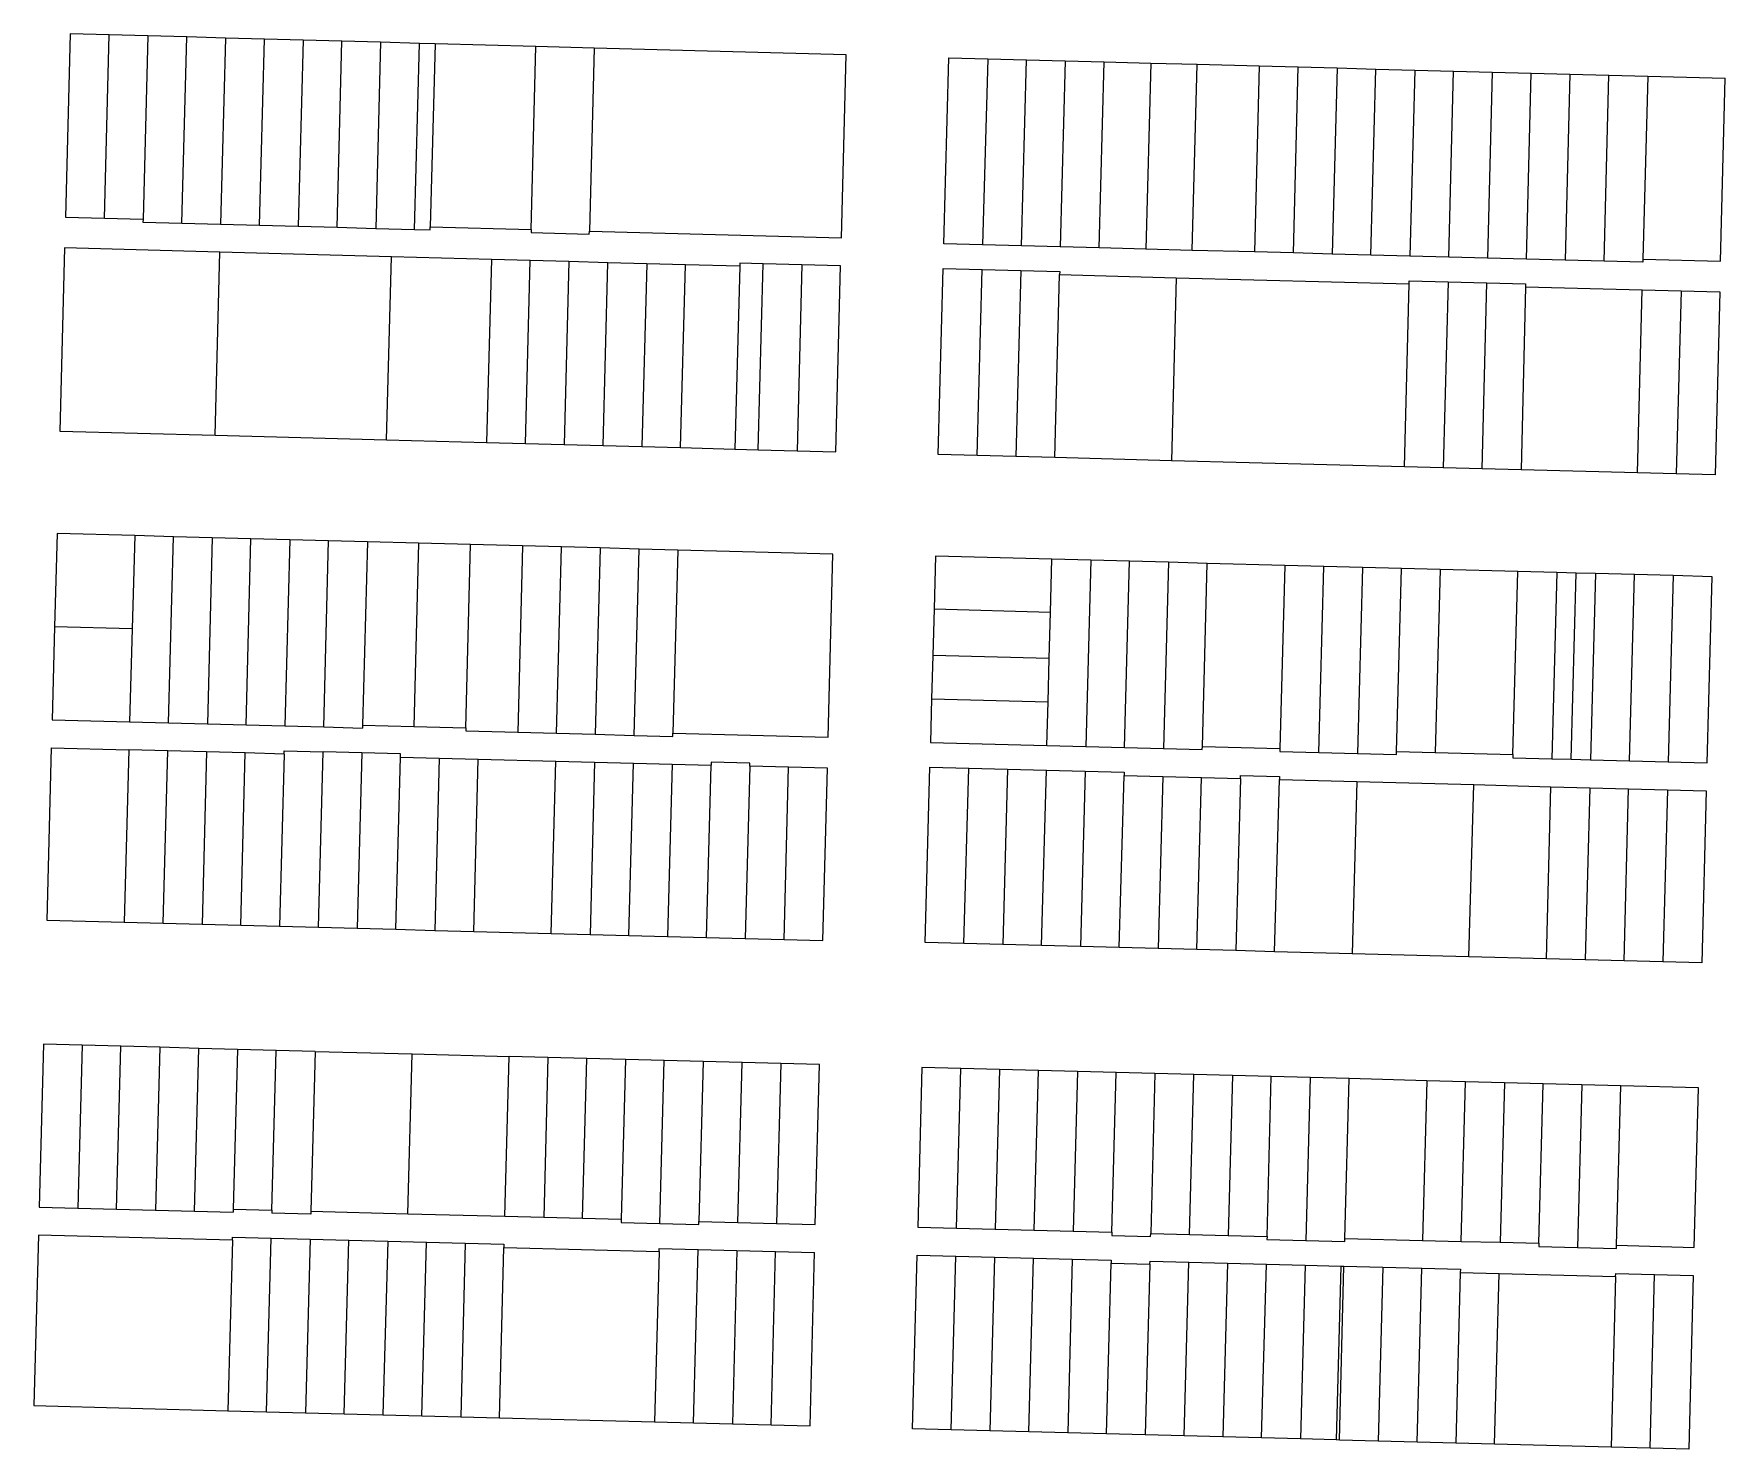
# Model space of a CAD drawing. Header units: inches. Extents: x 486468 to 494399, y 5455955 to 5460553.
# Drawn here: x 488721.9 to 489053.7, y 5457187.2 to 5457464.9 of the extents above; entities that cross this region are included whole.
import ezdxf

# ---------------------------------------------------------------- set-up
doc = ezdxf.new("R2010")
doc.units = ezdxf.units.IN
doc.header["$MEASUREMENT"] = 0
doc.layers.add('ParcelLines', color=10, linetype='Continuous')

msp = doc.modelspace()

# ---------------------------------------------------------------- linework, layer by layer
at = {"layer": 'ParcelLines', "color": 1}
for p, q in [((488729.021, 5457464.888), (488728.071, 5457428.937)), ((488736.671, 5457464.678), (488729.021, 5457464.888)), ((488735.721, 5457428.737), (488736.671, 5457464.678)), ((488744.271, 5457464.468), (488736.671, 5457464.678)), ((488744.271, 5457464.468), (488743.321, 5457428.537)), ((488751.871, 5457464.268), (488744.271, 5457464.468)), ((488750.921, 5457427.737), (488751.871, 5457464.268)), ((488759.471, 5457464.058), (488751.871, 5457464.268)), ((488759.471, 5457464.058), (488758.521, 5457427.537)), ((488767.121, 5457463.848), (488759.471, 5457464.058)), ((488774.721, 5457463.638), (488767.121, 5457463.848)), ((488782.321, 5457463.437), (488774.721, 5457463.638)), ((488781.371, 5457426.927), (488782.321, 5457463.437)), ((488789.921, 5457463.227), (488782.321, 5457463.437)), ((488789.921, 5457463.227), (488788.971, 5457426.717)), ((488797.571, 5457463.017), (488789.921, 5457463.227)), ((488796.571, 5457426.517), (488797.571, 5457463.017)), ((488800.621, 5457462.937), (488797.571, 5457463.017)), ((488800.621, 5457462.937), (488799.621, 5457427.037)), ((488820.371, 5457462.397), (488800.621, 5457462.937)), ((488831.821, 5457462.087), (488820.371, 5457462.397)), ((488831.821, 5457462.087), (488830.871, 5457426.186)), ((488881.27, 5457460.737), (488831.821, 5457462.087)), ((488900.421, 5457423.686), (488901.37, 5457460.186)), ((488901.37, 5457460.186), (488909.02, 5457459.986)), ((488909.02, 5457459.986), (488908.021, 5457423.486)), ((488909.02, 5457459.986), (488916.62, 5457459.786)), ((488915.671, 5457423.286), (488916.62, 5457459.786)), ((488916.62, 5457459.786), (488924.22, 5457459.585)), ((488924.22, 5457459.585), (488923.271, 5457423.086)), ((488924.22, 5457459.585), (488931.87, 5457459.385)), ((488930.921, 5457422.885), (488931.87, 5457459.385)), ((488931.87, 5457459.385), (488941.02, 5457459.146)), ((488941.02, 5457459.146), (488950.12, 5457458.906)), ((488950.12, 5457458.906), (488962.32, 5457458.585)), ((488962.32, 5457458.585), (488961.371, 5457422.085)), ((488962.32, 5457458.585), (488969.97, 5457458.385)), ((488969.02, 5457421.885), (488969.97, 5457458.385)), ((488969.97, 5457458.385), (488977.57, 5457458.185)), ((488977.57, 5457458.185), (488976.62, 5457421.685)), ((488977.57, 5457458.185), (488985.17, 5457457.985)), ((488984.22, 5457421.485), (488985.17, 5457457.985)), ((488985.17, 5457457.985), (488992.82, 5457457.785)), ((488992.82, 5457457.785), (488991.87, 5457421.285)), ((488992.82, 5457457.785), (489000.42, 5457457.585)), ((488999.47, 5457421.085), (489000.42, 5457457.585)), ((489000.42, 5457457.585), (489008.02, 5457457.385)), ((489008.02, 5457457.385), (489007.07, 5457420.885)), ((489008.02, 5457457.385), (489015.67, 5457457.186)), ((489014.72, 5457420.685), (489015.67, 5457457.186)), ((489015.67, 5457457.186), (489023.27, 5457456.986)), ((489023.27, 5457456.986), (489022.32, 5457420.485)), ((489023.27, 5457456.986), (489030.87, 5457456.786)), ((489029.97, 5457420.285), (489030.87, 5457456.786)), ((489030.87, 5457456.786), (489038.52, 5457456.586)), ((489038.52, 5457456.586), (489037.57, 5457420.686)), ((489038.52, 5457456.586), (489053.72, 5457456.186)), ((489052.82, 5457420.287), (489053.72, 5457456.186)), ((488728.071, 5457428.937), (488735.721, 5457428.737)), ((488735.721, 5457428.737), (488743.321, 5457428.537)), ((488750.921, 5457427.737), (488758.521, 5457427.537)), ((488758.521, 5457427.537), (488766.121, 5457427.326)), ((488766.121, 5457427.326), (488773.721, 5457427.126)), ((488773.721, 5457427.126), (488781.371, 5457426.927)), ((488781.371, 5457426.927), (488788.971, 5457426.717)), ((488788.971, 5457426.717), (488796.571, 5457426.517)), ((488796.571, 5457426.517), (488799.621, 5457426.437)), ((488799.621, 5457427.037), (488819.421, 5457426.486)), ((488799.621, 5457426.437), (488799.621, 5457427.037)), ((488819.421, 5457426.486), (488819.421, 5457425.886)), ((488819.421, 5457425.886), (488830.821, 5457425.586)), ((488830.821, 5457425.586), (488830.871, 5457426.186)), ((488908.021, 5457423.486), (488900.421, 5457423.686)), ((488915.671, 5457423.286), (488908.021, 5457423.486)), ((488923.271, 5457423.086), (488915.671, 5457423.286)), ((488727.922, 5457422.886), (488726.972, 5457386.937)), ((488758.371, 5457422.057), (488727.922, 5457422.886)), ((488792.021, 5457421.137), (488758.371, 5457422.057)), ((488811.671, 5457420.606), (488792.021, 5457421.137)), ((488819.271, 5457420.396), (488811.671, 5457420.606)), ((488826.871, 5457420.196), (488819.271, 5457420.396)), ((488834.521, 5457419.986), (488826.871, 5457420.196)), ((488833.571, 5457384.096), (488834.521, 5457419.986)), ((488842.121, 5457419.787), (488834.521, 5457419.986)), ((488860.387, 5457419.887), (488860.371, 5457419.286)), ((488864.971, 5457419.766), (488860.387, 5457419.887)), ((488930.921, 5457422.885), (488923.271, 5457423.086)), ((488940.021, 5457422.645), (488930.921, 5457422.885)), ((488949.171, 5457422.405), (488940.021, 5457422.645)), ((488961.371, 5457422.085), (488949.171, 5457422.405)), ((488969.02, 5457421.885), (488961.371, 5457422.085)), ((488976.62, 5457421.685), (488969.02, 5457421.885)), ((488984.22, 5457421.485), (488976.62, 5457421.685)), ((488991.87, 5457421.285), (488984.22, 5457421.485)), ((488999.47, 5457421.085), (488991.87, 5457421.285)), ((489007.07, 5457420.885), (488999.47, 5457421.085)), ((489014.72, 5457420.685), (489007.07, 5457420.885)), ((489022.32, 5457420.485), (489014.72, 5457420.685)), ((489029.97, 5457420.285), (489022.32, 5457420.485)), ((489037.57, 5457420.686), (489052.82, 5457420.287)), ((488842.121, 5457419.787), (488841.171, 5457383.896)), ((488849.721, 5457419.576), (488842.121, 5457419.787)), ((488848.771, 5457383.696), (488849.721, 5457419.576)), ((488860.371, 5457419.286), (488849.721, 5457419.576)), ((488860.371, 5457419.286), (488859.421, 5457383.416)), ((488864.021, 5457383.286), (488864.971, 5457419.766)), ((488872.571, 5457419.576), (488864.971, 5457419.766)), ((488872.571, 5457419.576), (488871.621, 5457383.086)), ((488880.171, 5457419.386), (488872.571, 5457419.576)), ((488879.221, 5457382.886), (488880.171, 5457419.386)), ((488899.321, 5457382.335), (488900.271, 5457418.836)), ((488900.271, 5457418.836), (488907.921, 5457418.636)), ((488906.971, 5457382.136), (488907.921, 5457418.636)), ((488907.921, 5457418.636), (488915.521, 5457418.436)), ((488915.521, 5457418.436), (488914.571, 5457381.936)), ((488915.521, 5457418.436), (488923.171, 5457418.236)), ((488922.171, 5457381.736), (488923.121, 5457417.636)), ((488923.171, 5457418.236), (488923.121, 5457417.636)), ((488923.121, 5457417.636), (488945.971, 5457417.035)), ((488945.971, 5457417.035), (488945.071, 5457381.135)), ((488945.971, 5457417.035), (488991.72, 5457415.835)), ((488990.771, 5457379.935), (488991.72, 5457415.835)), ((488991.72, 5457416.435), (488999.37, 5457416.235)), ((488991.72, 5457415.835), (488991.72, 5457416.435)), ((488999.37, 5457416.235), (488998.421, 5457379.735)), ((488999.37, 5457416.235), (489006.97, 5457416.035)), ((489006.021, 5457379.536), (489006.97, 5457416.035)), ((489006.97, 5457416.035), (489014.57, 5457415.835)), ((489014.57, 5457415.235), (489013.671, 5457379.336)), ((489014.57, 5457415.835), (489014.57, 5457415.235)), ((489014.57, 5457415.235), (489037.42, 5457414.636)), ((489036.521, 5457378.736), (489037.42, 5457414.636)), ((489037.42, 5457414.636), (489045.07, 5457414.437)), ((489045.07, 5457414.437), (489044.121, 5457378.536)), ((488726.972, 5457386.937), (488757.422, 5457386.126)), ((488757.422, 5457386.126), (488791.072, 5457385.226)), ((488791.072, 5457385.226), (488810.722, 5457384.706)), ((488810.722, 5457384.706), (488818.322, 5457384.506)), ((488818.322, 5457384.506), (488825.922, 5457384.306)), ((488825.922, 5457384.306), (488833.571, 5457384.096)), ((488833.571, 5457384.096), (488841.171, 5457383.896)), ((488841.171, 5457383.896), (488848.771, 5457383.696)), ((488848.771, 5457383.696), (488859.421, 5457383.416)), ((488859.421, 5457383.416), (488864.021, 5457383.286)), ((488864.021, 5457383.286), (488871.621, 5457383.086)), ((488871.621, 5457383.086), (488879.221, 5457382.886)), ((488906.971, 5457382.136), (488899.321, 5457382.335)), ((488914.571, 5457381.936), (488906.971, 5457382.136)), ((488922.171, 5457381.736), (488914.571, 5457381.936)), ((488945.071, 5457381.135), (488922.171, 5457381.736)), ((488990.771, 5457379.935), (488945.071, 5457381.135)), ((488998.421, 5457379.735), (488990.771, 5457379.935)), ((489006.021, 5457379.536), (488998.421, 5457379.735)), ((489013.671, 5457379.336), (489006.021, 5457379.536)), ((489036.521, 5457378.736), (489013.671, 5457379.336)), ((489044.121, 5457378.536), (489036.521, 5457378.736)), ((488726.422, 5457366.836), (488725.942, 5457348.536)), ((488741.672, 5457366.426), (488726.422, 5457366.836)), ((488741.672, 5457366.426), (488741.172, 5457348.136)), ((488749.272, 5457366.226), (488741.672, 5457366.426)), ((488748.272, 5457329.685), (488749.272, 5457366.226)), ((488756.872, 5457366.026), (488749.272, 5457366.226)), ((488756.872, 5457366.026), (488755.922, 5457329.485)), ((488764.472, 5457365.826), (488756.872, 5457366.026)), ((488763.522, 5457329.285), (488764.472, 5457365.826)), ((488772.122, 5457365.626), (488764.472, 5457365.826)), ((488779.722, 5457365.416), (488772.122, 5457365.626)), ((488787.322, 5457365.216), (488779.722, 5457365.416)), ((488797.372, 5457364.946), (488787.322, 5457365.216)), ((488807.572, 5457364.676), (488797.372, 5457364.946)), ((488806.638, 5457328.741), (488807.572, 5457364.676)), ((488817.772, 5457364.406), (488807.572, 5457364.676)), ((488825.422, 5457364.206), (488817.772, 5457364.406)), ((488833.022, 5457364.005), (488825.422, 5457364.206)), ((488840.622, 5457363.806), (488833.022, 5457364.005)), ((488848.222, 5457363.606), (488840.622, 5457363.806)), ((488898.776, 5457362.397), (488898.493, 5457352.048)), ((488921.628, 5457361.795), (488898.776, 5457362.397)), ((488921.35, 5457351.446), (488921.628, 5457361.795)), ((488929.247, 5457361.594), (488921.628, 5457361.795)), ((488929.247, 5457361.594), (488928.264, 5457325.069)), ((488936.866, 5457361.393), (488929.247, 5457361.594)), ((488935.883, 5457324.868), (488936.866, 5457361.393)), ((488944.485, 5457361.192), (488936.866, 5457361.393)), ((488944.485, 5457361.192), (488943.502, 5457324.667)), ((488952.104, 5457360.991), (488944.485, 5457361.192)), ((488951.138, 5457325.075), (488952.104, 5457360.991)), ((488967.342, 5457360.589), (488952.104, 5457360.991)), ((488967.342, 5457360.589), (488966.376, 5457324.674)), ((488974.961, 5457360.388), (488967.342, 5457360.589)), ((488973.978, 5457323.864), (488974.961, 5457360.388)), ((488982.58, 5457360.187), (488974.961, 5457360.388)), ((488982.58, 5457360.187), (488981.597, 5457323.663)), ((488990.199, 5457359.986), (488982.58, 5457360.187)), ((488989.233, 5457324.071), (488990.199, 5457359.986)), ((488997.818, 5457359.785), (488990.199, 5457359.986)), ((488997.818, 5457359.785), (488996.852, 5457323.87)), ((489013.056, 5457359.383), (488997.818, 5457359.785)), ((489012.09, 5457323.469), (489013.056, 5457359.383)), ((489020.676, 5457359.182), (489013.056, 5457359.383)), ((489020.676, 5457359.182), (489019.692, 5457322.659)), ((489024.485, 5457359.082), (489020.676, 5457359.182)), ((489023.502, 5457322.558), (489024.485, 5457359.082)), ((489028.295, 5457358.981), (489024.485, 5457359.082)), ((489028.295, 5457358.981), (489027.311, 5457322.458)), ((489035.914, 5457358.78), (489028.295, 5457358.981)), ((489034.93, 5457322.257), (489035.914, 5457358.78)), ((489043.533, 5457358.579), (489035.914, 5457358.78)), ((489043.533, 5457358.579), (489042.549, 5457322.056)), ((489051.152, 5457358.378), (489043.533, 5457358.579)), ((489050.168, 5457321.855), (489051.152, 5457358.378)), ((488898.493, 5457352.048), (488898.247, 5457342.917)), ((488898.493, 5457352.048), (488921.35, 5457351.446)), ((488921.104, 5457342.315), (488921.35, 5457351.446)), ((488725.942, 5457348.536), (488725.472, 5457330.286)), ((488741.172, 5457348.136), (488725.942, 5457348.536)), ((488741.172, 5457348.136), (488740.672, 5457329.886)), ((488898.247, 5457342.917), (488898.018, 5457334.395)), ((488921.104, 5457342.315), (488898.247, 5457342.917)), ((488920.875, 5457333.792), (488921.104, 5457342.315)), ((488898.018, 5457334.395), (488897.788, 5457325.872)), ((488898.018, 5457334.395), (488920.875, 5457333.792)), ((488920.645, 5457325.27), (488920.875, 5457333.792)), ((488725.472, 5457330.286), (488740.672, 5457329.886)), ((488740.672, 5457329.886), (488748.272, 5457329.685)), ((488748.272, 5457329.685), (488755.922, 5457329.485)), ((488755.922, 5457329.485), (488763.522, 5457329.285)), ((488763.522, 5457329.285), (488771.122, 5457329.085)), ((488771.122, 5457329.085), (488778.772, 5457328.886)), ((488778.772, 5457328.886), (488786.356, 5457328.686)), ((488786.372, 5457329.272), (488786.356, 5457328.686)), ((488786.372, 5457329.272), (488796.421, 5457329.009)), ((488806.622, 5457328.116), (488816.822, 5457327.845)), ((488816.822, 5457327.845), (488824.422, 5457327.645)), ((488824.422, 5457327.645), (488832.022, 5457327.445)), ((488832.022, 5457327.445), (488839.672, 5457327.236)), ((488839.672, 5457327.236), (488847.272, 5457327.036)), ((488847.272, 5457327.036), (488847.272, 5457327.686)), ((488725.307, 5457324.777), (488724.423, 5457290.985)), ((488725.307, 5457324.777), (488740.522, 5457324.386)), ((488740.522, 5457324.386), (488739.623, 5457290.585)), ((488748.172, 5457324.185), (488740.522, 5457324.386)), ((488747.273, 5457290.385), (488748.172, 5457324.185)), ((488755.772, 5457323.985), (488748.172, 5457324.185)), ((488755.772, 5457323.985), (488754.873, 5457290.185)), ((488763.372, 5457323.785), (488755.772, 5457323.985)), ((488762.473, 5457289.985), (488763.372, 5457323.785)), ((488770.972, 5457323.585), (488763.372, 5457323.785)), ((488770.972, 5457323.585), (488770.992, 5457324.195)), ((488770.992, 5457324.195), (488778.622, 5457323.986)), ((488777.723, 5457289.586), (488778.622, 5457323.986)), ((488786.222, 5457323.786), (488778.622, 5457323.986)), ((488786.222, 5457323.786), (488785.323, 5457289.386)), ((488897.788, 5457325.872), (488920.645, 5457325.27)), ((488920.645, 5457325.27), (488928.264, 5457325.069)), ((488928.264, 5457325.069), (488935.883, 5457324.868)), ((488935.883, 5457324.868), (488943.502, 5457324.667)), ((488943.502, 5457324.667), (488951.121, 5457324.466)), ((488951.121, 5457324.466), (488951.138, 5457325.075)), ((488951.138, 5457325.075), (488966.376, 5457324.674)), ((488973.978, 5457323.864), (488981.597, 5457323.663)), ((488981.597, 5457323.663), (488989.216, 5457323.462)), ((488989.216, 5457323.462), (488989.233, 5457324.071)), ((488989.233, 5457324.071), (488996.852, 5457323.87)), ((488996.852, 5457323.87), (489012.125, 5457323.468)), ((488770.972, 5457323.585), (488770.073, 5457289.786)), ((488792.923, 5457289.185), (488793.822, 5457322.986)), ((488793.822, 5457322.986), (488801.422, 5457322.786)), ((488801.422, 5457322.786), (488800.523, 5457288.985)), ((488801.422, 5457322.786), (488809.072, 5457322.586)), ((488808.173, 5457288.785), (488809.072, 5457322.586)), ((488809.072, 5457322.586), (488824.272, 5457322.185)), ((488823.373, 5457288.385), (488824.272, 5457322.185)), ((488824.272, 5457322.185), (488831.872, 5457321.985)), ((488831.872, 5457321.985), (488831.023, 5457288.185)), ((488831.872, 5457321.985), (488839.522, 5457321.786)), ((488838.622, 5457287.986), (488839.522, 5457321.786)), ((488839.522, 5457321.786), (488847.122, 5457321.586)), ((488847.122, 5457321.586), (488846.222, 5457287.786)), ((488847.122, 5457321.586), (488854.772, 5457321.386)), ((488853.822, 5457287.586), (488854.772, 5457321.386)), ((488854.772, 5457321.986), (488854.772, 5457321.386)), ((488862.372, 5457321.786), (488854.772, 5457321.986)), ((488862.372, 5457321.186), (488861.472, 5457287.386)), ((488862.372, 5457321.186), (488862.372, 5457321.786)), ((488869.972, 5457320.986), (488862.372, 5457321.186)), ((488869.072, 5457287.186), (488869.972, 5457320.986)), ((488896.73, 5457286.604), (488897.657, 5457320.999)), ((488897.657, 5457320.999), (488905.326, 5457320.797)), ((488904.349, 5457286.404), (488905.326, 5457320.797)), ((488905.326, 5457320.797), (488912.926, 5457320.597)), ((488912.926, 5457320.597), (488911.968, 5457286.203)), ((488912.926, 5457320.597), (488920.576, 5457320.395)), ((488919.587, 5457286.002), (488920.576, 5457320.395)), ((488920.576, 5457320.395), (488928.176, 5457320.195)), ((489019.692, 5457322.659), (489023.502, 5457322.558)), ((489023.502, 5457322.558), (489027.311, 5457322.458)), ((489027.311, 5457322.458), (489034.93, 5457322.257)), ((489034.93, 5457322.257), (489042.549, 5457322.056)), ((489042.549, 5457322.056), (489050.168, 5457321.855)), ((488928.176, 5457320.195), (488927.206, 5457285.802)), ((488928.176, 5457320.195), (488935.792, 5457319.994)), ((488934.825, 5457285.601), (488935.775, 5457319.385)), ((488935.792, 5457319.994), (488935.775, 5457319.385)), ((488935.775, 5457319.385), (488943.355, 5457319.185)), ((488943.355, 5457319.185), (488942.444, 5457285.4)), ((488943.355, 5457319.185), (488950.974, 5457318.984)), ((488950.063, 5457285.2), (488950.974, 5457318.984)), ((488950.974, 5457318.984), (488958.625, 5457318.782)), ((488958.625, 5457318.782), (488957.682, 5457284.999)), ((488958.625, 5457318.782), (488958.642, 5457319.392)), ((488958.642, 5457319.392), (488966.293, 5457319.19)), ((488965.301, 5457284.798), (488966.275, 5457318.581)), ((488966.293, 5457319.19), (488966.275, 5457318.581)), ((488966.275, 5457318.581), (488981.475, 5457318.18)), ((488981.475, 5457318.18), (488980.539, 5457284.397)), ((488981.475, 5457318.18), (489004.375, 5457317.576)), ((489003.397, 5457283.795), (489004.375, 5457317.576)), ((489004.375, 5457317.576), (489019.545, 5457317.176)), ((489018.635, 5457283.394), (489019.545, 5457317.176)), ((489019.545, 5457317.176), (489027.164, 5457316.976)), ((489027.164, 5457316.976), (489026.254, 5457283.193)), ((489027.164, 5457316.976), (489034.783, 5457316.775)), ((489033.873, 5457282.992), (489034.783, 5457316.775)), ((489034.783, 5457316.775), (489042.402, 5457316.574)), ((489042.402, 5457316.574), (489041.492, 5457282.792)), ((489042.402, 5457316.574), (489050.02, 5457316.373)), ((489050.02, 5457316.373), (489049.111, 5457282.591)), ((488724.423, 5457290.985), (488739.623, 5457290.585)), ((488739.623, 5457290.585), (488747.273, 5457290.385)), ((488747.273, 5457290.385), (488754.873, 5457290.185)), ((488754.873, 5457290.185), (488762.473, 5457289.985)), ((488762.473, 5457289.985), (488770.073, 5457289.786)), ((488770.073, 5457289.786), (488777.723, 5457289.586)), ((488777.723, 5457289.586), (488785.323, 5457289.386)), ((488785.323, 5457289.386), (488792.923, 5457289.185)), ((488792.923, 5457289.185), (488800.523, 5457288.985)), ((488800.523, 5457288.985), (488808.173, 5457288.785)), ((488808.173, 5457288.785), (488823.373, 5457288.385)), ((488823.373, 5457288.385), (488831.023, 5457288.185)), ((488831.023, 5457288.185), (488838.622, 5457287.986)), ((488838.622, 5457287.986), (488846.222, 5457287.786)), ((488846.222, 5457287.786), (488853.822, 5457287.586)), ((488853.822, 5457287.586), (488861.472, 5457287.386)), ((488861.472, 5457287.386), (488869.072, 5457287.186)), ((488904.349, 5457286.404), (488896.73, 5457286.604)), ((488911.968, 5457286.203), (488904.349, 5457286.404)), ((488919.587, 5457286.002), (488911.968, 5457286.203)), ((488927.206, 5457285.802), (488919.587, 5457286.002)), ((488934.825, 5457285.601), (488927.206, 5457285.802)), ((488942.444, 5457285.4), (488934.825, 5457285.601)), ((488950.063, 5457285.2), (488942.444, 5457285.4)), ((488957.682, 5457284.999), (488950.063, 5457285.2)), ((488965.301, 5457284.798), (488957.682, 5457284.999)), ((488980.539, 5457284.397), (488965.301, 5457284.798)), ((489003.397, 5457283.795), (488980.539, 5457284.397)), ((489018.635, 5457283.394), (489003.397, 5457283.795)), ((489026.254, 5457283.193), (489018.635, 5457283.394)), ((489033.873, 5457282.992), (489026.254, 5457283.193)), ((489041.492, 5457282.792), (489033.873, 5457282.992)), ((489049.111, 5457282.591), (489041.492, 5457282.792)), ((488723.773, 5457266.635), (488722.923, 5457234.684)), ((488731.373, 5457266.435), (488723.773, 5457266.635)), ((488731.373, 5457266.435), (488730.523, 5457234.484)), ((488738.973, 5457266.235), (488731.373, 5457266.435)), ((488738.123, 5457234.284), (488738.973, 5457266.235)), ((488746.623, 5457266.035), (488738.973, 5457266.235)), ((488746.623, 5457266.035), (488745.723, 5457234.084)), ((488754.223, 5457265.835), (488746.623, 5457266.035)), ((488753.373, 5457233.884), (488754.223, 5457265.835)), ((488761.823, 5457265.634), (488754.223, 5457265.835)), ((488761.823, 5457265.634), (488760.993, 5457234.285)), ((488769.423, 5457265.435), (488761.823, 5457265.634)), ((488777.073, 5457265.235), (488769.423, 5457265.435)), ((488777.073, 5457265.235), (488776.239, 5457233.883)), ((488777.073, 5457265.235), (488796.098, 5457264.735)), ((488795.256, 5457233.384), (488796.098, 5457264.735)), ((488796.098, 5457264.735), (488815.123, 5457264.235)), ((488814.273, 5457232.885), (488815.123, 5457264.235)), ((488822.723, 5457264.035), (488815.123, 5457264.235)), ((488822.723, 5457264.035), (488821.923, 5457232.685)), ((488830.373, 5457263.835), (488822.723, 5457264.035)), ((488829.523, 5457232.485), (488830.373, 5457263.835)), ((488837.973, 5457263.636), (488830.373, 5457263.835)), ((488837.973, 5457263.636), (488837.123, 5457232.286)), ((488845.573, 5457263.436), (488837.973, 5457263.636)), ((488844.723, 5457231.486), (488845.573, 5457263.436)), ((488853.173, 5457263.236), (488845.573, 5457263.436)), ((488853.173, 5457263.236), (488852.373, 5457231.886)), ((488860.823, 5457263.036), (488853.173, 5457263.236)), ((488859.973, 5457231.686), (488860.823, 5457263.036)), ((488868.423, 5457262.836), (488860.823, 5457263.036)), ((488868.423, 5457262.836), (488867.573, 5457231.485)), ((488902.923, 5457230.535), (488903.772, 5457261.885)), ((488911.372, 5457261.686), (488903.772, 5457261.885)), ((488911.372, 5457261.686), (488910.523, 5457230.335)), ((488918.972, 5457261.486), (488911.372, 5457261.686)), ((488918.173, 5457230.136), (488918.972, 5457261.486)), ((488926.622, 5457261.286), (488918.972, 5457261.486)), ((488926.622, 5457261.286), (488925.773, 5457229.936)), ((488934.222, 5457261.086), (488926.622, 5457261.286)), ((488933.373, 5457229.736), (488934.222, 5457261.086)), ((488941.822, 5457260.886), (488934.222, 5457261.086)), ((488941.822, 5457260.886), (488941.023, 5457229.536)), ((488949.472, 5457260.686), (488941.822, 5457260.886)), ((488948.623, 5457229.336), (488949.472, 5457260.686)), ((488957.072, 5457260.486), (488949.472, 5457260.686)), ((488957.072, 5457260.486), (488956.222, 5457229.136)), ((488964.672, 5457260.286), (488957.072, 5457260.486)), ((488963.872, 5457228.936), (488964.672, 5457260.286)), ((488972.322, 5457260.086), (488964.672, 5457260.286)), ((488972.322, 5457260.086), (488971.472, 5457228.136)), ((488979.922, 5457259.886), (488972.322, 5457260.086)), ((488979.072, 5457228.536), (488979.922, 5457259.886)), ((488995.172, 5457259.487), (488979.922, 5457259.886)), ((489002.772, 5457259.287), (488995.172, 5457259.487)), ((489010.422, 5457259.087), (489002.772, 5457259.287)), ((489018.022, 5457258.887), (489010.422, 5457259.087)), ((489017.172, 5457227.587), (489018.022, 5457258.887)), ((489025.622, 5457258.687), (489018.022, 5457258.887)), ((489025.622, 5457258.687), (489024.772, 5457226.737)), ((489033.272, 5457258.487), (489025.622, 5457258.687)), ((489032.422, 5457227.187), (489033.272, 5457258.487)), ((488722.923, 5457234.684), (488730.523, 5457234.484)), ((488730.523, 5457234.484), (488738.123, 5457234.284)), ((488738.123, 5457234.284), (488745.723, 5457234.084)), ((488745.723, 5457234.084), (488753.373, 5457233.884)), ((488760.993, 5457234.285), (488760.973, 5457233.685)), ((488760.993, 5457234.285), (488768.573, 5457234.085)), ((488768.573, 5457234.085), (488768.573, 5457233.485)), ((488753.373, 5457233.884), (488760.973, 5457233.685)), ((488776.223, 5457233.285), (488768.573, 5457233.485)), ((488776.239, 5457233.883), (488776.223, 5457233.285)), ((488776.239, 5457233.883), (488795.256, 5457233.384)), ((488795.256, 5457233.384), (488814.273, 5457232.885)), ((488814.273, 5457232.885), (488821.923, 5457232.685)), ((488821.923, 5457232.685), (488829.523, 5457232.485)), ((488829.523, 5457232.485), (488837.123, 5457232.286)), ((488844.723, 5457231.486), (488852.323, 5457231.286)), ((488852.323, 5457231.286), (488852.373, 5457231.886)), ((488852.373, 5457231.886), (488859.973, 5457231.686)), ((488859.973, 5457231.686), (488867.573, 5457231.485)), ((488722.774, 5457229.184), (488721.874, 5457195.734)), ((488760.823, 5457228.185), (488722.774, 5457229.184)), ((488760.823, 5457228.185), (488759.924, 5457194.734)), ((488767.524, 5457194.534), (488768.473, 5457228.585)), ((488768.473, 5457228.585), (488776.073, 5457228.385)), ((488776.073, 5457228.385), (488775.174, 5457194.334)), ((488776.073, 5457228.385), (488783.673, 5457228.185)), ((488782.774, 5457194.134), (488783.673, 5457228.185)), ((488783.673, 5457228.185), (488791.323, 5457227.985)), ((488791.323, 5457227.985), (488790.374, 5457193.934)), ((488791.323, 5457227.985), (488798.923, 5457227.785)), ((488798.024, 5457193.734), (488798.923, 5457227.785)), ((488798.923, 5457227.785), (488806.523, 5457227.585)), ((488806.523, 5457227.585), (488805.624, 5457193.534)), ((488806.523, 5457227.585), (488814.123, 5457227.385)), ((488814.123, 5457227.385), (488814.123, 5457226.785)), ((488902.923, 5457230.535), (488910.523, 5457230.335)), ((488910.523, 5457230.335), (488918.173, 5457230.136)), ((488918.173, 5457230.136), (488925.773, 5457229.936)), ((488925.773, 5457229.936), (488933.373, 5457229.736)), ((488933.373, 5457229.736), (488933.373, 5457229.136)), ((488933.373, 5457229.136), (488940.973, 5457228.936)), ((488940.973, 5457228.936), (488941.023, 5457229.536)), ((488941.023, 5457229.536), (488948.623, 5457229.336)), ((488948.623, 5457229.336), (488956.222, 5457229.136)), ((488956.222, 5457229.136), (488963.872, 5457228.936)), ((488971.472, 5457228.136), (488979.072, 5457227.936)), ((488979.072, 5457228.536), (488994.322, 5457228.157)), ((488979.072, 5457227.936), (488979.072, 5457228.536)), ((488994.322, 5457228.157), (489001.922, 5457227.967)), ((489001.922, 5457227.967), (489009.572, 5457227.777)), ((489009.572, 5457227.777), (489017.172, 5457227.587)), ((488813.224, 5457193.334), (488814.123, 5457226.785)), ((488814.123, 5457226.785), (488844.573, 5457225.986)), ((488844.573, 5457225.986), (488843.673, 5457192.535)), ((488851.323, 5457192.335), (488852.223, 5457226.386)), ((488852.223, 5457226.386), (488859.823, 5457226.186)), ((488859.823, 5457226.186), (488858.923, 5457192.135)), ((488859.823, 5457226.186), (488867.423, 5457225.985)), ((488866.523, 5457191.935), (488867.423, 5457225.985)), ((488867.423, 5457225.985), (488875.073, 5457225.785)), ((488874.173, 5457191.735), (488875.073, 5457225.785)), ((488901.873, 5457190.985), (488902.773, 5457225.085)), ((488902.773, 5457225.085), (488910.373, 5457224.885)), ((488910.373, 5457224.885), (488909.473, 5457190.785)), ((488910.373, 5457224.885), (488918.023, 5457224.686)), ((488917.123, 5457190.586), (488918.023, 5457224.686)), ((488918.023, 5457224.686), (488925.623, 5457224.486)), ((488925.623, 5457224.486), (488924.723, 5457190.386)), ((488925.623, 5457224.486), (488933.223, 5457224.286)), ((488933.223, 5457224.286), (488933.223, 5457223.686)), ((489024.772, 5457226.737), (489032.405, 5457226.536)), ((489032.405, 5457226.536), (489032.422, 5457227.187)), ((488932.323, 5457190.186), (488933.223, 5457223.686)), ((488933.223, 5457223.686), (488940.823, 5457223.486)), ((488940.823, 5457223.486), (488939.923, 5457189.986)), ((488947.573, 5457189.786), (488948.473, 5457223.886)), ((488948.473, 5457223.886), (488956.073, 5457223.686)), ((488956.073, 5457223.686), (488955.173, 5457189.586)), ((488956.073, 5457223.686), (488963.722, 5457223.486)), ((488962.773, 5457189.386), (488963.722, 5457223.486)), ((488963.722, 5457223.486), (488971.322, 5457223.286)), ((488971.322, 5457223.286), (488970.423, 5457189.186)), ((488971.322, 5457223.286), (488978.322, 5457223.106)), ((488978.023, 5457188.986), (488978.922, 5457223.086)), ((488978.322, 5457223.106), (488978.922, 5457223.086)), ((488978.922, 5457223.086), (488986.572, 5457222.886)), ((488986.572, 5457222.886), (488985.623, 5457188.786)), ((488986.572, 5457222.886), (488994.172, 5457222.687)), ((488993.273, 5457188.586), (488994.172, 5457222.687)), ((488994.172, 5457222.687), (489001.772, 5457222.487)), ((489001.756, 5457221.878), (489000.873, 5457188.387)), ((489001.772, 5457222.487), (489001.756, 5457221.878)), ((489001.756, 5457221.878), (489009.372, 5457221.687)), ((489008.473, 5457188.188), (489009.372, 5457221.687)), ((489009.372, 5457221.687), (489032.222, 5457221.087)), ((489032.222, 5457221.087), (489031.322, 5457187.588)), ((489038.972, 5457187.388), (489039.872, 5457221.488)), ((489039.872, 5457221.488), (489047.472, 5457221.288)), ((489047.472, 5457221.288), (489046.572, 5457187.188)), ((488721.874, 5457195.734), (488759.924, 5457194.734)), ((488759.924, 5457194.734), (488767.524, 5457194.534)), ((488767.524, 5457194.534), (488775.174, 5457194.334)), ((488775.174, 5457194.334), (488782.774, 5457194.134)), ((488782.774, 5457194.134), (488790.374, 5457193.934)), ((488790.374, 5457193.934), (488798.024, 5457193.734)), ((488798.024, 5457193.734), (488805.624, 5457193.534)), ((488805.624, 5457193.534), (488813.224, 5457193.334)), ((488813.224, 5457193.334), (488843.673, 5457192.535)), ((488843.673, 5457192.535), (488851.323, 5457192.335)), ((488851.323, 5457192.335), (488858.923, 5457192.135)), ((488858.923, 5457192.135), (488866.523, 5457191.935)), ((488866.523, 5457191.935), (488874.173, 5457191.735)), ((488901.873, 5457190.985), (488894.273, 5457191.185)), ((488909.473, 5457190.785), (488901.873, 5457190.985)), ((488917.123, 5457190.586), (488909.473, 5457190.785)), ((488924.723, 5457190.386), (488917.123, 5457190.586)), ((488932.323, 5457190.186), (488924.723, 5457190.386)), ((488939.923, 5457189.986), (488932.323, 5457190.186)), ((488947.573, 5457189.786), (488939.923, 5457189.986)), ((488955.173, 5457189.586), (488947.573, 5457189.786)), ((488962.773, 5457189.386), (488955.173, 5457189.586)), ((488970.423, 5457189.186), (488962.773, 5457189.386)), ((488977.423, 5457189.006), (488970.423, 5457189.186)), ((488978.023, 5457188.986), (488977.423, 5457189.006)), ((488985.623, 5457188.786), (488978.023, 5457188.986)), ((488993.273, 5457188.586), (488985.623, 5457188.786)), ((489000.873, 5457188.387), (488993.273, 5457188.586)), ((489008.473, 5457188.188), (489000.873, 5457188.387)), ((489031.322, 5457187.588), (489008.473, 5457188.188)), ((489038.972, 5457187.388), (489031.322, 5457187.588)), ((489046.572, 5457187.188), (489038.972, 5457187.388))]:
    msp.add_line(p, q, dxfattribs=at)
for points in [[(488766.121, 5457427.326), (488766.121, 5457427.336), (488767.121, 5457463.838), (488767.121, 5457463.848)], [(488774.721, 5457463.638), (488773.721, 5457427.136), (488773.721, 5457427.126)], [(488819.421, 5457426.486), (488820.371, 5457462.387), (488820.371, 5457462.397)], [(488830.871, 5457426.186), (488880.321, 5457424.836), (488881.27, 5457460.737)], [(488941.02, 5457459.146), (488941.02, 5457459.136), (488940.021, 5457422.645)], [(488949.171, 5457422.405), (488949.171, 5457422.435), (488950.12, 5457458.886), (488950.12, 5457458.906)], [(488743.321, 5457428.537), (488743.271, 5457427.937), (488750.921, 5457427.737)], [(488757.422, 5457386.126), (488757.422, 5457386.136), (488758.371, 5457422.037), (488758.371, 5457422.057)], [(488791.072, 5457385.226), (488791.072, 5457385.236), (488792.021, 5457421.137)], [(488811.671, 5457420.606), (488811.671, 5457420.586), (488810.722, 5457384.706)], [(488818.322, 5457384.506), (488819.271, 5457420.386), (488819.271, 5457420.396)], [(488826.871, 5457420.196), (488826.871, 5457420.186), (488825.922, 5457384.306)], [(489037.57, 5457420.686), (489037.57, 5457420.086), (489029.97, 5457420.285)], [(489045.07, 5457414.437), (489052.67, 5457414.237), (489051.77, 5457378.337), (489044.121, 5457378.536)], [(488772.122, 5457365.626), (488772.122, 5457365.586), (488771.122, 5457329.085)], [(488778.772, 5457328.886), (488779.722, 5457365.386), (488779.722, 5457365.416)], [(488787.322, 5457365.216), (488787.322, 5457365.186), (488786.372, 5457329.272)], [(488797.372, 5457364.946), (488797.372, 5457364.936), (488796.421, 5457329.009)], [(488817.772, 5457364.406), (488817.772, 5457364.386), (488816.822, 5457327.885), (488816.822, 5457327.845)], [(488824.422, 5457327.645), (488824.422, 5457327.685), (488825.422, 5457364.186), (488825.422, 5457364.206)], [(488833.022, 5457364.005), (488833.022, 5457363.985), (488832.022, 5457327.485), (488832.022, 5457327.445)], [(488839.672, 5457327.236), (488840.622, 5457363.786), (488840.622, 5457363.806)], [(488848.222, 5457363.606), (488848.222, 5457363.586), (488847.272, 5457327.686)], [(488847.272, 5457327.686), (488877.722, 5457326.886), (488878.672, 5457362.786), (488848.222, 5457363.606)], [(488796.421, 5457329.009), (488806.638, 5457328.741), (488806.622, 5457328.116)], [(488793.822, 5457322.986), (488793.822, 5457323.586), (488786.222, 5457323.786)], [(488966.376, 5457324.674), (488966.359, 5457324.065), (488973.978, 5457323.864)], [(488869.072, 5457287.186), (488876.672, 5457286.986), (488877.572, 5457320.786), (488869.972, 5457320.986)], [(489012.09, 5457323.469), (489012.073, 5457322.86), (489019.692, 5457322.659)], [(488768.573, 5457234.085), (488768.589, 5457234.085), (488769.423, 5457265.435)], [(488867.573, 5457231.485), (488875.173, 5457231.285), (488876.023, 5457262.635), (488868.423, 5457262.836)], [(488903.772, 5457261.885), (488896.122, 5457262.085), (488895.323, 5457230.735), (488902.923, 5457230.535)], [(488995.172, 5457259.487), (488994.322, 5457228.187), (488994.322, 5457228.157)], [(489001.922, 5457227.967), (489001.922, 5457227.987), (489002.772, 5457259.287)], [(489010.422, 5457259.087), (489009.572, 5457227.787), (489009.572, 5457227.777)], [(489032.422, 5457227.187), (489047.622, 5457226.788), (489048.472, 5457258.087), (489033.272, 5457258.487)], [(488837.123, 5457232.286), (488837.123, 5457231.686), (488844.723, 5457231.486)], [(488760.823, 5457228.185), (488760.823, 5457228.785), (488768.473, 5457228.585)], [(488963.872, 5457228.936), (488963.822, 5457228.336), (488971.472, 5457228.136)], [(489017.172, 5457227.587), (489017.172, 5457226.937), (489024.772, 5457226.737)], [(488844.573, 5457225.986), (488844.573, 5457226.586), (488852.223, 5457226.386)], [(488894.273, 5457191.185), (488895.173, 5457225.285), (488902.773, 5457225.085)], [(488940.823, 5457223.486), (488940.873, 5457224.086), (488948.473, 5457223.886)], [(488978.322, 5457223.106), (488978.322, 5457223.086), (488977.423, 5457189.006)], [(489032.222, 5457221.087), (489032.272, 5457221.687), (489039.872, 5457221.488)]]:
    msp.add_lwpolyline(points, dxfattribs=at)

doc.saveas('drawing.dxf')
